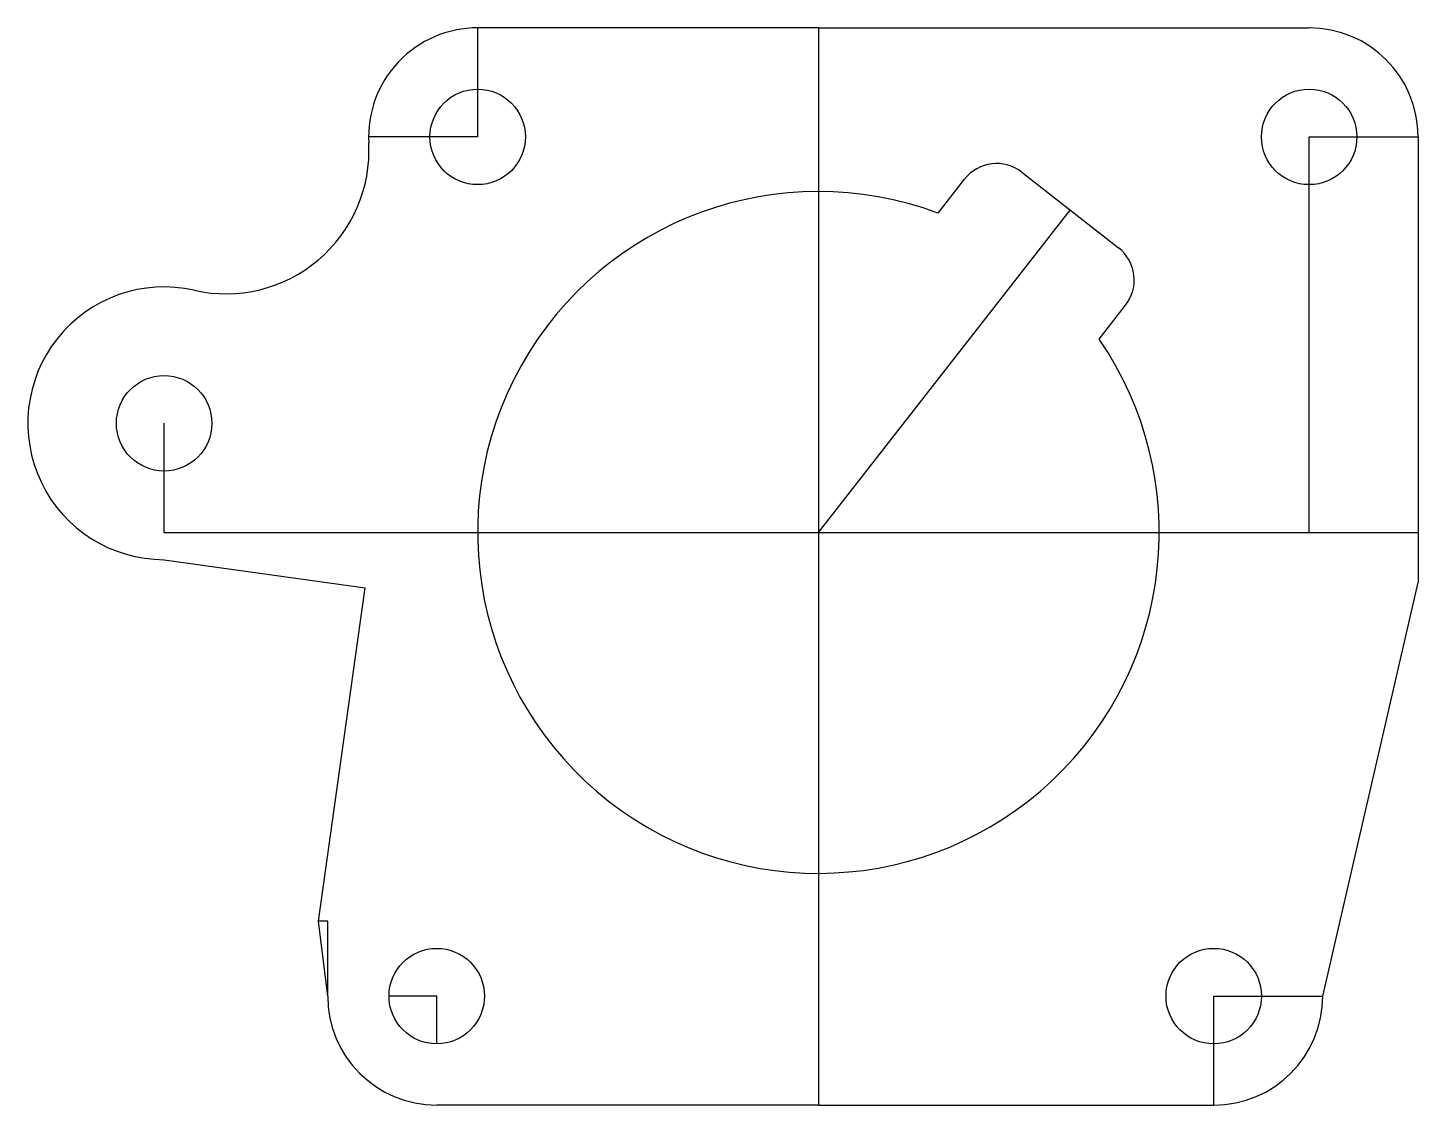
# Model space of a CAD drawing. Header units: inches. Extents: x 0 to 6.38, y 0.38 to 5.31.
import ezdxf

# ---------------------------------------------------------------- set-up
doc = ezdxf.new("R2010")
doc.units = ezdxf.units.IN

msp = doc.modelspace()

# ---------------------------------------------------------------- linework, layer by layer
for p, q in [((3.625, 5.3125), (2.0625, 5.3125)), ((2.0625, 5.3125), (2.0625, 4.8125)), ((3.625, 5.3125), (3.625, 4.8125)), ((3.625, 5.3125), (5.875, 5.3125)), ((2.0625, 4.8125), (1.5625, 4.8125)), ((3.625, 4.8125), (3.625, 3)), ((5.875, 3), (5.875, 4.8125)), ((5.875, 4.8125), (6.375, 4.8125)), ((6.375, 4.8125), (6.375, 3)), ((4.1733, 4.4631), (4.2945, 4.6184)), ((4.5577, 4.6507), (5.001, 4.3044)), ((3.625, 3), (4.7794, 4.4775)), ((4.912, 3.886), (5.0333, 4.0412)), ((0.625, 3), (0.625, 3.5)), ((0.625, 3), (3.625, 3)), ((3.625, 3), (5.875, 3)), ((3.625, 3), (3.625, 0.875)), ((5.875, 3), (6.375, 3)), ((6.375, 3), (6.375, 2.77)), ((0.625, 2.875), (1.5473, 2.7454)), ((1.3328, 1.2188), (1.5473, 2.7454)), ((5.9375, 0.875), (6.375, 2.77)), ((1.375, 0.875), (1.3328, 1.2188)), ((1.375, 1.2188), (1.3328, 1.2188)), ((1.375, 0.875), (1.375, 1.2188)), ((1.875, 0.875), (1.6562, 0.875)), ((1.875, 0.6562), (1.875, 0.875)), ((3.625, 0.875), (3.625, 0.375)), ((5.4375, 0.375), (5.4375, 0.875)), ((5.4375, 0.875), (5.9375, 0.875)), ((3.625, 0.375), (1.875, 0.375)), ((3.625, 0.375), (5.4375, 0.375))]:
    msp.add_line(p, q)
for centre in [(2.0625, 4.8125), (5.875, 4.8125), (0.625, 3.5), (1.875, 0.875), (5.4375, 0.875)]:
    msp.add_circle(centre, 0.2188)
for centre, radius, start, end in [((2.0625, 4.8125), 0.5, 90, 183.11775), ((5.875, 4.8125), 0.5, 0, 90), ((0.908, 4.7496), 0.6562, 257.24116, 3.11775), ((4.4423, 4.5029), 0.1875, 52, 142), ((3.625, 3), 1.5625, 69.4576, 34.5424), ((4.8856, 4.1566), 0.1875, 322, 52), ((0.625, 3.5), 0.625, 77.24116, 270), ((1.875, 0.875), 0.5, 180, 270), ((5.4375, 0.875), 0.5, 270, 0)]:
    msp.add_arc(centre, radius, start, end)

doc.saveas('drawing.dxf')
